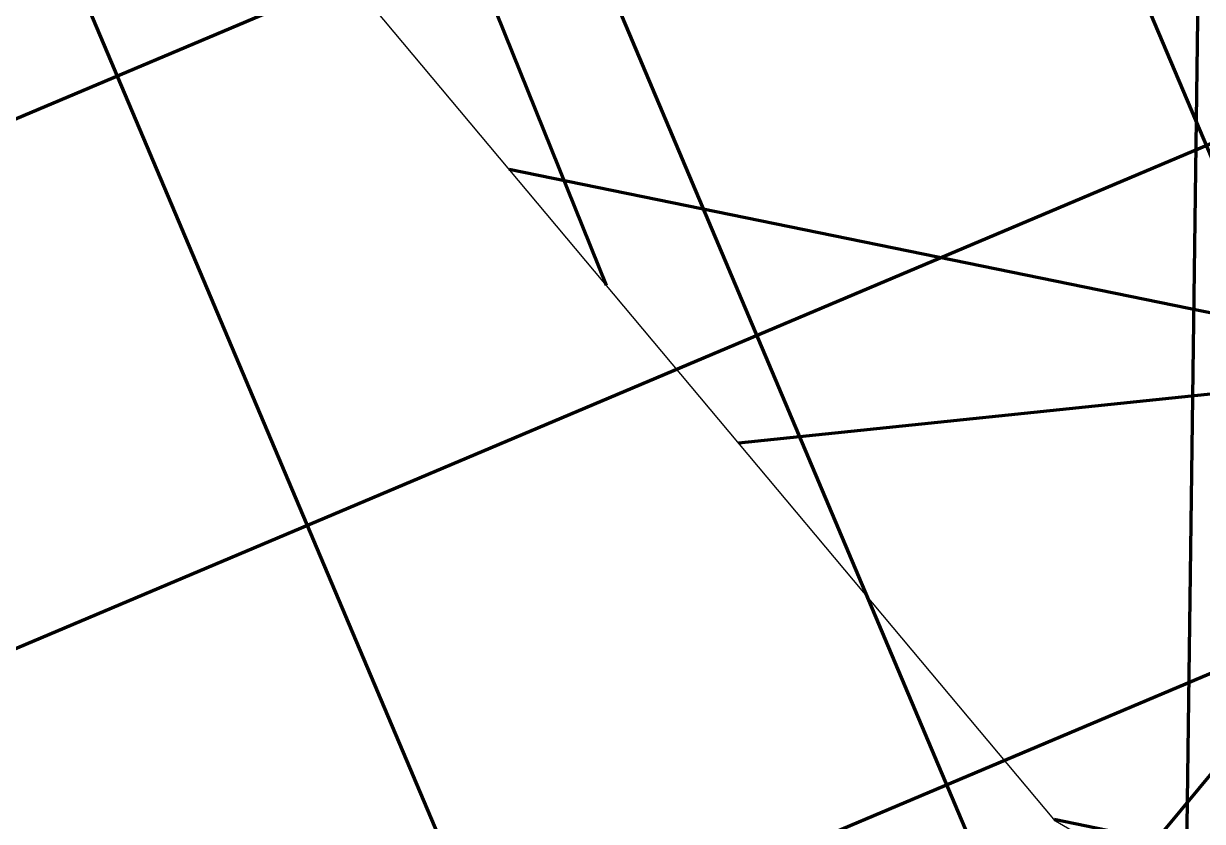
# Model space of a CAD drawing. Header units: millimetres. Extents: x 111 to 1506, y 14 to 566.
# Drawn here: x 254.8 to 260.24, y 162.74 to 166.42 of the extents above; entities that cross this region are included whole.
import ezdxf

# ---------------------------------------------------------------- set-up
doc = ezdxf.new("R2010")
doc.units = ezdxf.units.MM
doc.layers.add('GRASS', color=56, linetype='Continuous', lineweight=0)

# ---------------------------------------------------------------- blocks, each defined once
blk = doc.blocks.new('sakh')
at = {"lineweight": 100, "ltscale": 1000}
for p, q in [((1529.2052, 78.279), (1537.3787, 48.8526)), ((1524.4773, 72.7649), (1538.4128, 51.2944)), ((1535.1443, 71.5483), (1539.8364, 54.6559)), ((1522.7842, 59.1876), (1539.8798, 55.3409)), ((1517.469, 44.6939), (1539.9048, 55.7899)), ((1522.1877, 31.8906), (1537.816, 49.8852))]:
    blk.add_line(p, q, dxfattribs=at)
at = {"lineweight": 25}
blk.add_lwpolyline([(1540.7634, 71.2359), (1539.8425, 54.6705), (1528.9775, 29.0151), (1520.2598, 32.707), (1522.2046, 37.2991), (1515.5255, 40.1278), (1522.656, 56.8803), (1523.8621, 78.5761), (1533.6297, 78.0331), (1533.275, 71.6522), (1540.7634, 71.2359)], dxfattribs=at)

msp = doc.modelspace()

# ---------------------------------------------------------------- hatches: boundary and pattern name
at = {"layer": 'GRASS', "lineweight": 100, "ltscale": 1000, "true_color": 0x636466}
h = msp.add_hatch(dxfattribs=at)
h.set_pattern_fill('ANSI37', color=251, scale=18, angle=-112.08523)
h.set_pattern_definition([(292.91477, (798.2566, 1597.5663), (2.0724414, 0.8760632), []), (22.91477, (798.2566, 1597.5663), (-0.8760632, 2.0724414), [])])
h.paths.add_polyline_path([(271.95695, 142.38523), (282.61554, 174.27589), (251.13806, 188.40453), (245.13569, 169.81182), (271.60185, 142.74844)])

# ---------------------------------------------------------------- block references
at = {"color": 9, "lineweight": 100, "true_color": 0xc7c8ca, "xscale": 0.6207290518041639, "yscale": 0.6207290518041639, "zscale": 0.6207290518041639, "rotation": 242.9147716791317}
msp.add_blockref('sakh', (664.54672, 1029.18982), dxfattribs=at)

doc.saveas('drawing.dxf')
